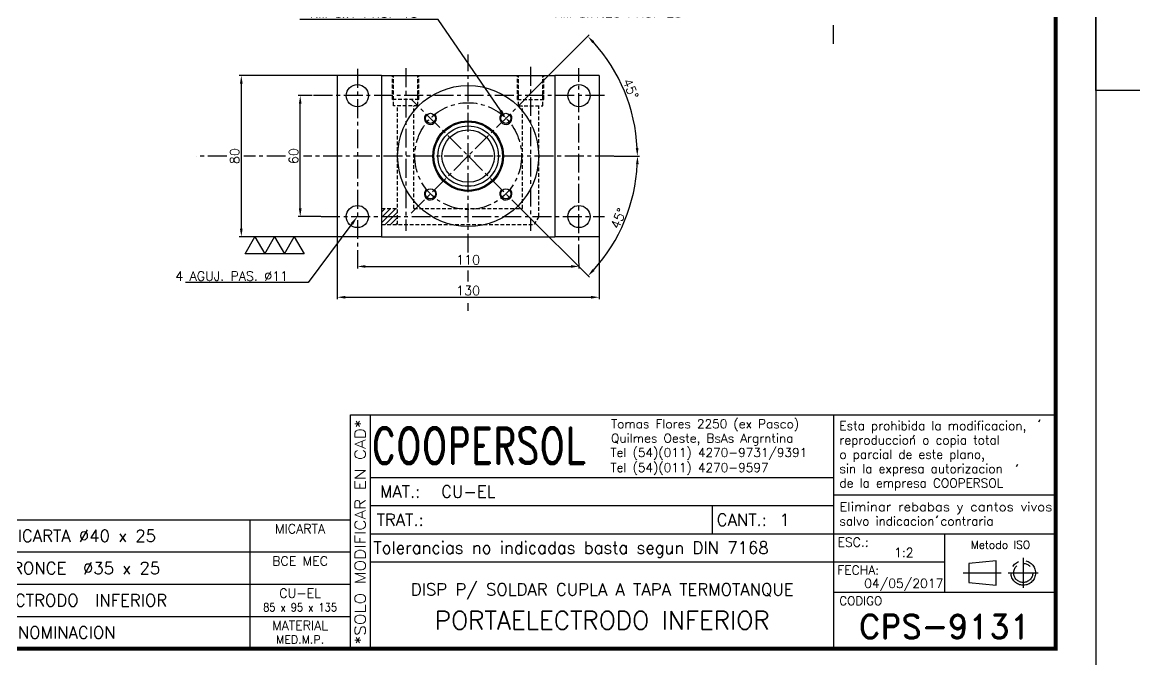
# Model space of a CAD drawing. Extents: x -13768 to 18086, y -10615 to 1188.
# Drawn here: x 1147 to 1699, y 608 to 925 of the extents above; entities that cross this region are included whole.
import ezdxf
from ezdxf import colors
from ezdxf.entities.mleader import LeaderData, LeaderLine
from ezdxf.enums import TextEntityAlignment as Align
from ezdxf.math import Vec2, Vec3

# ---------------------------------------------------------------- set-up
doc = ezdxf.new("R2010")
doc.units = 0
doc.header["$LTSCALE"] = 7.5
doc.header["$MEASUREMENT"] = 0
doc.linetypes.add('CENTER', pattern=[2, 1.25, -0.25, 0.25, -0.25])
doc.linetypes.add('HIDDEN', pattern=[0.375, 0.25, -0.125])
doc.layers.get('0').update_dxf_attribs({"linetype": 'CONTINUOUS'})
doc.layers.get('DEFPOINTS').update_dxf_attribs({"linetype": 'CONTINUOUS'})
for name, color, linetype in [('1', 1, 'CENTER'), ('CL', 1, 'CENTER'), ('CO', 3, 'CONTINUOUS'), ('FI', 1, 'CONTINUOUS'), ('OC', 1, 'HIDDEN'), ('RY', 5, 'CONTINUOUS')]:
    doc.layers.add(name, color=color, linetype=linetype)
doc.styles.add('ROMAND', font='ROMAND')
doc.styles.add('ROMANS', font='ROMANS.SHX')
doc.dimstyles.new('2', dxfattribs={"dimscale": 2, "dimtxt": 2.3, "dimasz": 2, "dimexe": 0.5, "dimexo": 0.0625, "dimgap": 0.5, "dimtad": 1, "dimdec": 4, "dimdsep": 46, "dimtxsty": 'ROMANS', "dimcen": -2, "dimclrt": 7, "dimadec": 0, "dimazin": 0, "dimtfac": 0.869565, "dimtdec": 4, "dimtmove": 0, "dimatfit": 3, "dimfxl": 1, "dimtolj": 1, "dimarcsym": 0})

# ---------------------------------------------------------------- blocks, each defined once
blk = doc.blocks.new('A3G')
for p, q in [((235, 292), (235, 297)), ((0, 148.5), (9.75, 148.5)), ((235, 5), (235, 0))]:
    blk.add_line(p, q)
blk.add_lwpolyline([(0, 297), (420, 297), (420, 0), (0, 0)], close=True)
at = {"const_width": 1}
blk.add_lwpolyline([(25, 287), (410, 287), (410, 10), (25, 10)], close=True, dxfattribs=at)
blk = doc.blocks.new('COOPERSOLROT-02')
for p, q in [((0, 58), (175, 58)), ((0, 0), (0, 58)), ((5, 0), (5, 58)), ((120, 0), (120, 58)), ((175, 0), (175, 58)), ((5, 42.5), (120, 42.5)), ((120, 38.19), (175, 38.19)), ((5, 35.5), (120, 35.5)), ((89.89, 28.5), (89.89, 35.5)), ((5, 28.5), (175, 28.5)), ((147.5, 14), (147.5, 28.5)), ((147.5, 21.5), (5, 21.5)), ((120, 14), (175, 14)), ((0, 0), (175, 0))]:
    blk.add_line(p, q)
at = {"color": 1, "linetype": 'CENTER'}
blk.add_line((166.98, 22.51), (166.98, 15.06), dxfattribs=at)
for points in [[(152.09, 18.79), (161.93, 18.79)], [(163.26, 18.79), (170.71, 18.79)]]:
    blk.add_lwpolyline(points, dxfattribs=at)
at = {"layer": '1'}
for points in [[(170.85, 56.26), (171.21, 56.85)], [(139.66, 52.43), (140.02, 53.02)], [(165.28, 45.22), (165.64, 45.81)], [(145.46, 32.42), (145.82, 33.01)]]:
    blk.add_lwpolyline(points, dxfattribs=at)
blk.add_lwpolyline([(160.25, 18.79), (160.25, 21.83), (153.47, 21.16), (153.47, 16.41), (160.25, 15.74)], close=True, dxfattribs=at)
for radius in [3.05, 2.37]:
    blk.add_circle((166.98, 18.79), radius, dxfattribs=at)
at = {"style": 'ROMANS', "width": 0.996387}
blk.add_text('*SOLO MODIFICAR EN CAD*', height=2.7, rotation=90, dxfattribs=at).set_placement((3.77, 1.09), (3.77, 56.81), align=Align.FIT)
at = {"style": 'ROMAND', "width": 0.75}
blk.add_text('COOPERSOL', height=9, dxfattribs=at).set_placement((5.26, 45.85))
at = {"style": 'ROMANS'}
for s, p in [('MAT.:', (7.32, 37.47)), ('TRAT.:', (6.5, 30.47)), ('CANT.:', (90.89, 30.47)), ('Tolerancias no indicadas basta segun DIN 7168', (5.7, 23.56))]:
    blk.add_text(s, height=3, dxfattribs=at).set_placement(p)
for tag, height, style, p in [('CONJUNTO', 2.3, 'ROMANS', (62.5, 17.5)), ('SUBCONJUNTO', 3, 'ROMANS', (62.5, 11.5)), ('COD-PLA', 6, 'ROMAND', (147.5, 5.5)), ('DENOMINACION', 4.5, 'ROMANS', (62.5, 4.75))]:
    blk.add_attdef(tag, text='', height=height, dxfattribs=dict(style=style)).set_placement(p, align=Align.MIDDLE)
at = {"layer": '1', "style": 'ROMANS'}
for s, height, p in [('Tomas Flores 2250 (ex Pasco)', 2.2, (64.69, 54.68)), ('Esta prohibida la modificacion,', 2.2, (121.36, 54.23)), ('Quilmes Oeste, BsAs Argrntina', 2.2, (64.69, 51.12)), ('reproduccion o copia total', 2.2, (121.36, 50.67)), ('Tel (54)(011) 4270-9731/9391', 2.2, (64.55, 47.56)), ('o parcial de este plano,', 2.2, (121.36, 47.11)), ('Tel (54)(011) 4270-9597', 2.2, (64.55, 43.83)), ('sin la expresa autorizacion ', 2.2, (121.36, 43.55)), ('de la empresa COOPERSOL', 2.2, (121.36, 39.99)), ('salvo indicacion contraria', 2.2, (121.36, 30.54)), ('ESC.:', 2.25, (120.89, 25.29)), ('FECHA:', 2.25, (120.81, 18.36)), ('CODIGO', 2.16, (121.33, 10.78))]:
    blk.add_text(s, height=height, dxfattribs=at).set_placement(p)
at = {"layer": '1', "style": 'ROMANS', "width": 0.96139}
blk.add_text('Eliminar rebabas y cantos vivos', height=2.2, dxfattribs=at).set_placement((121.34, 34.1), (174.21, 34.1), align=Align.FIT)
at = {"layer": '1', "style": 'ROMANS'}
blk.add_text('Metodo ISO', height=1.948, dxfattribs=at).set_placement((161.34, 25.77), align=Align.MIDDLE)
for tag, p in [('MAT', (22.51, 37.47)), ('TRAT', (22.51, 30.47)), ('CANT', (106.49, 30.47))]:
    blk.add_attdef(tag, p, '', height=3, dxfattribs=at)
for tag, p in [('ESC', (137.33, 22.73)), ('FECHA', (137.33, 15.06))]:
    blk.add_attdef(tag, text='', height=2.25, dxfattribs=at).set_placement(p, align=Align.CENTER)
blk = doc.blocks.new('*D245')
at = {"layer": 'CO', "color": 0, "lineweight": -2}
for p, q in [((1291.08, 888.43), (1284.07, 888.43)), ((1285.07, 832.43), (1285.07, 884.43)), ((1295.32, 828.43), (1284.07, 828.43))]:
    blk.add_line(p, q, dxfattribs=at)
at = {"layer": 'CO', "color": 0}
for points in [[(1284.4, 884.43), (1285.74, 884.43), (1285.07, 888.43)], [(1284.4, 832.43), (1285.74, 832.43), (1285.07, 828.43)]]:
    blk.add_solid(points, dxfattribs=at)
at = {"layer": 'DEFPOINTS', "color": 0}
for p in [(1285.07, 888.43), (1291.21, 888.43), (1295.44, 828.43)]:
    blk.add_point(p, dxfattribs=at)
at = {"layer": 'CO', "color": 7, "insert": (1281.77, 858.43), "char_height": 4.6, "attachment_point": 5, "rotation": 90, "style": 'ROMANS'}
blk.add_mtext('\\A1;60', dxfattribs=at)
blk = doc.blocks.new('*D246')
at = {"layer": 'CO', "color": 0, "lineweight": -2}
for p, q in [((1303.31, 898.43), (1254.83, 898.43)), ((1255.83, 894.43), (1255.83, 822.43)), ((1303.31, 818.43), (1254.83, 818.43))]:
    blk.add_line(p, q, dxfattribs=at)
at = {"layer": 'CO', "color": 0}
for points in [[(1255.16, 894.43), (1256.49, 894.43), (1255.83, 898.43)], [(1255.16, 822.43), (1256.49, 822.43), (1255.83, 818.43)]]:
    blk.add_solid(points, dxfattribs=at)
at = {"layer": 'DEFPOINTS', "color": 0}
for p in [(1303.43, 898.43), (1255.83, 818.43), (1303.43, 818.43)]:
    blk.add_point(p, dxfattribs=at)
at = {"layer": 'CO', "color": 7, "insert": (1252.53, 858.43), "char_height": 4.6, "attachment_point": 5, "rotation": 90, "style": 'ROMANS'}
blk.add_mtext('\\A1;80', dxfattribs=at)
blk = doc.blocks.new('*D247')
at = {"layer": 'CO', "color": 0, "lineweight": -2}
for p, q in [((1313.43, 810.12), (1313.43, 802.66)), ((1317.43, 803.66), (1419.43, 803.66)), ((1423.43, 805.09), (1423.43, 802.66))]:
    blk.add_line(p, q, dxfattribs=at)
at = {"layer": 'CO', "color": 0}
for points in [[(1317.43, 804.33), (1317.43, 803), (1313.43, 803.66)], [(1419.43, 804.33), (1419.43, 803), (1423.43, 803.66)]]:
    blk.add_solid(points, dxfattribs=at)
at = {"layer": 'DEFPOINTS', "color": 0}
for p in [(1313.43, 810.24), (1423.43, 805.22), (1423.43, 803.66)]:
    blk.add_point(p, dxfattribs=at)
at = {"layer": 'CO', "color": 7, "insert": (1368.43, 806.96), "char_height": 4.6, "attachment_point": 5, "style": 'ROMANS'}
blk.add_mtext('\\A1;110', dxfattribs=at)
blk = doc.blocks.new('*D248')
at = {"layer": 'CO', "color": 0, "lineweight": -2}
for p, q in [((1303.43, 818.3), (1303.43, 787.38)), ((1433.43, 818.3), (1433.43, 787.38)), ((1307.43, 788.38), (1429.43, 788.38))]:
    blk.add_line(p, q, dxfattribs=at)
at = {"layer": 'CO', "color": 0}
for points in [[(1307.43, 789.05), (1307.43, 787.72), (1303.43, 788.38)], [(1429.43, 789.05), (1429.43, 787.72), (1433.43, 788.38)]]:
    blk.add_solid(points, dxfattribs=at)
at = {"layer": 'DEFPOINTS', "color": 0}
for p in [(1303.43, 818.43), (1433.43, 818.43), (1433.43, 788.38)]:
    blk.add_point(p, dxfattribs=at)
at = {"layer": 'CO', "color": 7, "insert": (1368.43, 791.68), "char_height": 4.6, "attachment_point": 5, "style": 'ROMANS'}
blk.add_mtext('\\A1;130', dxfattribs=at)
blk = doc.blocks.new('*D249')
at = {"layer": 'CO', "color": 0, "lineweight": -2}
for p, q in [((1396.81, 886.8), (1428.52, 918.52)), ((1440.94, 858.43), (1453.41, 858.43))]:
    blk.add_line(p, q, dxfattribs=at)
blk.add_arc((1368.43, 858.43), 83.98, 2.7293, 42.2707, dxfattribs=at)
at = {"layer": 'CO', "color": 0}
for points in [[(1430.09, 914.46), (1431.06, 915.38), (1427.81, 917.81)], [(1452.98, 862.44), (1451.65, 862.41), (1452.41, 858.43)]]:
    blk.add_solid(points, dxfattribs=at)
at = {"layer": 'DEFPOINTS', "color": 0}
for p in [(1396.72, 886.71), (1449.55, 880.16), (1286.62, 858.43), (1440.82, 858.43), (1340.15, 830.14)]:
    blk.add_point(p, dxfattribs=at)
at = {"layer": 'CO', "color": 7, "insert": (1449.07, 891.83), "char_height": 4.6, "attachment_point": 5, "rotation": 292.5, "style": 'ROMANS'}
blk.add_mtext('\\A1;45°', dxfattribs=at)
blk = doc.blocks.new('*D250')
at = {"layer": 'CO', "color": 0, "lineweight": -2}
for p, q in [((1440.94, 858.43), (1453.5, 858.43)), ((1396.81, 830.06), (1428.58, 798.28))]:
    blk.add_line(p, q, dxfattribs=at)
blk.add_arc((1368.43, 858.43), 84.07, 317.7264, 357.2736, dxfattribs=at)
at = {"layer": 'CO', "color": 0}
for points in [[(1451.74, 854.45), (1453.07, 854.41), (1452.5, 858.43)], [(1431.12, 801.42), (1430.16, 802.34), (1427.88, 798.98)]]:
    blk.add_solid(points, dxfattribs=at)
at = {"layer": 'DEFPOINTS', "color": 0}
for p in [(1340.15, 886.71), (1286.62, 858.43), (1440.82, 858.43), (1396.72, 830.14), (1441.24, 816.4)]:
    blk.add_point(p, dxfattribs=at)
at = {"layer": 'CO', "color": 7, "insert": (1443.05, 827.52), "char_height": 4.6, "attachment_point": 5, "rotation": 67.5, "style": 'ROMANS'}
blk.add_mtext('\\A1;45°', dxfattribs=at)
blk = doc.blocks.new('LISPIE')
blk.add_line((0, 0), (0, 8))
at = {"layer": 'FI', "color": 7}
for p, q in [((0, 8), (175, 8)), ((10, 8), (10, 0)), ((41, 8), (41, 0)), ((54, 8), (54, 0)), ((150, 8), (150, 0))]:
    blk.add_line(p, q, dxfattribs=at)
at = {"style": 'ROMANS'}
for tag, height, p in [('MATERIAL', 2.3, (162.5, 5.75)), ('POS', 3, (5, 4)), ('CODIGO', 3, (25.5, 4)), ('CANT', 3, (47.5, 4)), ('DENOMINACION', 3, (102, 4)), ('MED.M.P.', 2, (162.5, 2.25))]:
    blk.add_attdef(tag, text='', height=height, dxfattribs=at).set_placement(p, align=Align.MIDDLE)

msp = doc.modelspace()

# ---------------------------------------------------------------- hatches: boundary and pattern name
at = {"layer": 'RY'}
h = msp.add_hatch(dxfattribs=at)
h.set_pattern_fill('ANSI31', color=256, scale=15, style=0)
h.set_pattern_definition([(45, (12492.4064, -11018.7558), (-1.32582521, 1.32582521), [])])
edge = h.paths.add_edge_path()
edge.add_spline(control_points=[(1325.43275, 832.42907), (1325.43275, 831.07837), (1325.43275, 829.74631), (1325.43275, 828.42907)], knot_values=[0.811008638, 0.811008638, 0.811008638, 0.811008638, 0.863566409, 0.863566409, 0.863566409, 0.863566409], degree=3, periodic=0)
edge.add_line((1325.43275, 828.42907), (1333.43275, 828.42907))
edge.add_line((1333.43275, 828.42907), (1333.43275, 832.42907))
edge.add_line((1333.43275, 832.42907), (1325.43275, 832.42907))
edge = h.paths.add_edge_path()
edge.add_spline(control_points=[(1325.43275, 828.42907), (1325.43275, 828.14252), (1325.43275, 827.85666), (1325.43275, 826.51518), (1325.43275, 825.46809), (1325.43275, 824.42907)], knot_values=[0.863566409, 0.863566409, 0.863566409, 0.863566409, 0.875, 0.875, 0.917347158, 0.917347158, 0.917347158, 0.917347158], degree=3, periodic=0)
edge.add_line((1325.43275, 824.42907), (1333.43275, 824.42907))
edge.add_line((1333.43275, 824.42907), (1333.43275, 828.42907))
edge.add_line((1333.43275, 828.42907), (1325.43275, 828.42907))

# ---------------------------------------------------------------- linework, layer by layer
for p, q in [((1303.43275, 898.42907), (1303.43275, 818.42907)), ((1325.43275, 898.42907), (1303.43275, 898.42907)), ((1433.43275, 898.42907), (1411.43275, 898.42907)), ((1433.43275, 898.42907), (1433.43275, 818.42907)), ((1325.43275, 818.42907), (1303.43275, 818.42907)), ((1433.43275, 818.42907), (1411.43275, 818.42907))]:
    msp.add_line(p, q)
for centre, radius in [((1313.43275, 888.42907), 5.5), ((1368.43275, 858.42907), 35), ((1423.43275, 888.42907), 5.5), ((1349.69442, 877.1674), 2.5), ((1387.17108, 877.1674), 2.5), ((1368.43275, 858.42907), 17.5), ((1368.43275, 858.42907), 17), ((1368.43275, 858.42907), 15), ((1368.43275, 858.42907), 13), ((1349.69442, 839.69074), 2.5), ((1387.17108, 839.69074), 2.5), ((1313.43275, 828.42907), 5.5), ((1423.43275, 828.42907), 5.5)]:
    msp.add_circle(centre, radius)
for points, knots in [([(1325.43275, 898.42907), (1325.43275, 896.92488), (1325.43275, 895.4045), (1325.43275, 892.32447), (1325.43275, 890.77045), (1325.43275, 886.05603), (1325.43275, 882.84471), (1325.43275, 877.86378), (1325.43275, 876.17582), (1325.43275, 873.59113), (1325.43275, 872.72074), (1325.43275, 870.96005), (1325.43275, 870.07617), (1325.43275, 865.64297), (1325.43275, 862.0466), (1325.43275, 857.47638), (1325.43275, 856.55563), (1325.43275, 854.72162), (1325.43275, 853.81092), (1325.43275, 851.09671), (1325.43275, 849.31106), (1325.43275, 845.78106), (1325.43275, 844.03668), (1325.43275, 841.44621), (1325.43275, 840.58557), (1325.43275, 838.88618), (1325.43275, 838.04596), (1325.43275, 833.88646), (1325.43275, 830.6894), (1325.43275, 824.45354), (1325.43275, 821.41571), (1325.43275, 818.42907)], [0, 0, 0, 0, 0.0625, 0.0625, 0.125, 0.125, 0.25, 0.25, 0.3125, 0.3125, 0.34375, 0.34375, 0.375, 0.375, 0.5, 0.5, 0.53125, 0.53125, 0.5625, 0.5625, 0.625, 0.625, 0.6875, 0.6875, 0.71875, 0.71875, 0.75, 0.75, 0.875, 0.875, 1, 1, 1, 1]), ([(1325.43275, 898.42907), (1328.64122, 898.42907), (1331.90446, 898.42907), (1336.93618, 898.42907), (1338.63654, 898.42907), (1341.23302, 898.42907), (1342.1071, 898.42907), (1343.86623, 898.42907), (1344.7517, 898.42907), (1347.4283, 898.42907), (1349.23949, 898.42907), (1352.9318, 898.42907), (1354.8129, 898.42907), (1357.70289, 898.42907), (1358.6791, 898.42907), (1360.63143, 898.42907), (1361.61037, 898.42907), (1364.55603, 898.42907), (1366.53163, 898.42907), (1369.514, 898.42907), (1370.51128, 898.42907), (1372.01197, 898.42907), (1372.51299, 898.42907), (1373.50854, 898.42907), (1374.00411, 898.42907), (1376.47137, 898.42907), (1378.41127, 898.42907), (1381.27902, 898.42907), (1382.22792, 898.42907), (1384.1131, 898.42907), (1385.05053, 898.42907), (1387.83839, 898.42907), (1389.64736, 898.42907), (1393.1924, 898.42907), (1394.92838, 898.42907), (1398.3456, 898.42907), (1400.02677, 898.42907), (1405.00748, 898.42907), (1408.24529, 898.42907), (1411.43275, 898.42907)], [0, 0, 0, 0, 0.125, 0.125, 0.1875, 0.1875, 0.21875, 0.21875, 0.25, 0.25, 0.3125, 0.3125, 0.375, 0.375, 0.40625, 0.40625, 0.4375, 0.4375, 0.5, 0.5, 0.53125, 0.53125, 0.546875, 0.546875, 0.5625, 0.5625, 0.625, 0.625, 0.65625, 0.65625, 0.6875, 0.6875, 0.75, 0.75, 0.8125, 0.8125, 0.875, 0.875, 1, 1, 1, 1]), ([(1411.43275, 898.42907), (1411.43275, 896.92488), (1411.43275, 895.4045), (1411.43275, 892.32447), (1411.43275, 890.77045), (1411.43275, 886.05603), (1411.43275, 882.84471), (1411.43275, 877.86378), (1411.43275, 876.17582), (1411.43275, 873.59113), (1411.43275, 872.72074), (1411.43275, 870.96005), (1411.43275, 870.07617), (1411.43275, 865.64297), (1411.43275, 862.0466), (1411.43275, 857.47638), (1411.43275, 856.55563), (1411.43275, 854.72162), (1411.43275, 853.81092), (1411.43275, 851.09671), (1411.43275, 849.31106), (1411.43275, 845.78106), (1411.43275, 844.03668), (1411.43275, 841.44621), (1411.43275, 840.58557), (1411.43275, 838.88618), (1411.43275, 838.04596), (1411.43275, 833.88646), (1411.43275, 830.6894), (1411.43275, 824.45354), (1411.43275, 821.41571), (1411.43275, 818.42907)], [0, 0, 0, 0, 0.0625, 0.0625, 0.125, 0.125, 0.25, 0.25, 0.3125, 0.3125, 0.34375, 0.34375, 0.375, 0.375, 0.5, 0.5, 0.53125, 0.53125, 0.5625, 0.5625, 0.625, 0.625, 0.6875, 0.6875, 0.71875, 0.71875, 0.75, 0.75, 0.875, 0.875, 1, 1, 1, 1]), ([(1325.43275, 818.42907), (1328.64122, 818.42907), (1331.90446, 818.42907), (1336.93618, 818.42907), (1338.63654, 818.42907), (1341.23302, 818.42907), (1342.1071, 818.42907), (1343.86623, 818.42907), (1344.7517, 818.42907), (1347.4283, 818.42907), (1349.23949, 818.42907), (1352.9318, 818.42907), (1354.8129, 818.42907), (1357.70289, 818.42907), (1358.6791, 818.42907), (1360.63143, 818.42907), (1361.61037, 818.42907), (1364.55603, 818.42907), (1366.53163, 818.42907), (1369.514, 818.42907), (1370.51128, 818.42907), (1372.01197, 818.42907), (1372.51299, 818.42907), (1373.50854, 818.42907), (1374.00411, 818.42907), (1376.47137, 818.42907), (1378.41127, 818.42907), (1381.27902, 818.42907), (1382.22792, 818.42907), (1384.1131, 818.42907), (1385.05053, 818.42907), (1387.83839, 818.42907), (1389.64736, 818.42907), (1393.1924, 818.42907), (1394.92838, 818.42907), (1398.3456, 818.42907), (1400.02677, 818.42907), (1405.00748, 818.42907), (1408.24529, 818.42907), (1411.43275, 818.42907)], [0, 0, 0, 0, 0.125, 0.125, 0.1875, 0.1875, 0.21875, 0.21875, 0.25, 0.25, 0.3125, 0.3125, 0.375, 0.375, 0.40625, 0.40625, 0.4375, 0.4375, 0.5, 0.5, 0.53125, 0.53125, 0.546875, 0.546875, 0.5625, 0.5625, 0.625, 0.625, 0.65625, 0.65625, 0.6875, 0.6875, 0.75, 0.75, 0.8125, 0.8125, 0.875, 0.875, 1, 1, 1, 1])]:
    msp.add_open_spline(points, degree=3, knots=knots)
at = {"layer": 'CL'}
for p, q in [((1549.69673, 914.07433), (1549.69673, 924.69979)), ((1368.43275, 810.50702), (1368.43275, 908.91845)), ((1313.43275, 901.66384), (1313.43275, 810.2416)), ((1337.43275, 902.0234), (1337.43275, 821.38413)), ((1399.43275, 902.74251), (1399.43275, 821.38413)), ((1423.43275, 805.21863), (1423.43275, 902.0234)), ((1436.08902, 888.42907), (1291.20847, 888.42907)), ((1340.14848, 830.1448), (1396.71702, 886.71334)), ((1396.71702, 830.1448), (1340.14848, 886.71334)), ((1248.58451, 858.42907), (1233.58393, 858.42907)), ((1277.82977, 858.42907), (1257.11931, 858.42907)), ((1440.81674, 858.42907), (1286.62321, 858.42907)), ((1295.44036, 828.42907), (1436.08902, 828.42907)), ((1368.43275, 796.1418), (1368.43275, 801.72827)), ((1368.43275, 781.6584), (1368.43275, 785.44769))]:
    msp.add_line(p, q, dxfattribs=at)
msp.add_circle((1368.43275, 858.42907), 26.5, dxfattribs=at)
at = {"layer": 'CO'}
for points in [[(1262.58046, 818.42907), (1267.46876, 809.96228), (1257.69215, 809.96228)], [(1272.35707, 818.42907), (1277.24537, 809.96228), (1267.46876, 809.96228)], [(1282.13367, 818.42907), (1287.02198, 809.96228), (1277.24537, 809.96228)]]:
    msp.add_lwpolyline(points, close=True, dxfattribs=at)
at = {"layer": 'FI'}
for centre in [(1349.69442, 877.1674), (1387.17108, 877.1674), (1349.69442, 839.69074), (1387.17108, 839.69074)]:
    msp.add_arc(centre, 3, 135, 48.2448917, dxfattribs=at)
at = {"layer": 'OC'}
for p, q in [((1330.93275, 886.42907), (1330.93275, 898.42907)), ((1331.43275, 883.42907), (1331.43275, 898.42907)), ((1343.43275, 883.42907), (1343.43275, 898.42907)), ((1343.93275, 886.42907), (1343.93275, 898.42907)), ((1392.93275, 886.42907), (1392.93275, 898.42907)), ((1393.43275, 883.42907), (1393.43275, 898.42907)), ((1405.43275, 883.42907), (1405.43275, 898.42907)), ((1405.93275, 886.42907), (1405.93275, 898.42907)), ((1343.93275, 886.42907), (1330.93275, 886.42907)), ((1392.93275, 886.42907), (1405.93275, 886.42907)), ((1343.43275, 883.42907), (1331.43275, 883.42907)), ((1333.43275, 824.42907), (1333.43275, 883.42907)), ((1341.43275, 832.42907), (1341.43275, 883.42907)), ((1393.43275, 883.42907), (1405.43275, 883.42907)), ((1395.43275, 832.42907), (1395.43275, 883.42907)), ((1403.43275, 828.42907), (1403.43275, 883.42907)), ((1325.43275, 832.42907), (1333.43275, 832.42907)), ((1341.43275, 832.42907), (1395.43275, 832.42907)), ((1403.43275, 828.42907), (1401.12335, 824.42907)), ((1325.43275, 824.42907), (1401.12335, 824.42907))]:
    msp.add_line(p, q, dxfattribs=at)

# ---------------------------------------------------------------- block references
at = {"xscale": 2, "yscale": 2, "zscale": 2}
msp.add_blockref('A3G', (840, 594), dxfattribs=at)
msp.add_blockref('A3G', (1680, 891))
ref = msp.add_blockref('COOPERSOLROT-02', (1310, 614), dxfattribs=dict(xscale=2, yscale=2, zscale=2))
ref.add_attrib('COD-PLA', 'CPS-9131', dxfattribs={"height": 12, "style": 'ROMAND'}).set_placement((1605, 625), align=Align.MIDDLE)
ref.add_attrib('FECHA', '04/05/2017', dxfattribs={"layer": '1', "height": 4.5, "style": 'ROMANS'}).set_placement((1584.66936, 644.122), align=Align.CENTER)
ref.add_attrib('MAT', 'CU-EL ', (1355.01059, 688.9363), dxfattribs={"layer": '1', "height": 6, "style": 'ROMANS'})
ref.add_attrib('ESC', '1:2', dxfattribs={"layer": '1', "height": 4.5, "style": 'ROMANS'}).set_placement((1584.66936, 659.45709), align=Align.CENTER)
ref.add_attrib('CANT', '1', (1522.98118, 674.9363), dxfattribs={"layer": '1', "height": 6, "style": 'ROMANS'})
ref.add_attrib('DENOMINACION', 'PORTAELECTRODO INFERIOR', dxfattribs={"height": 9, "style": 'ROMANS'}).set_placement((1435, 628.07563), align=Align.MIDDLE)
ref.add_attrib('SUBCONJUNTO', 'DISP P/ SOLDAR CUPLA A TAPA TERMOTANQUE', dxfattribs={"height": 6, "style": 'ROMANS'}).set_placement((1435, 642.95569), align=Align.MIDDLE)
ref = msp.add_blockref('LISPIE', (960, 662), dxfattribs=dict(xscale=2, yscale=2, zscale=2))
ref.add_attrib('POS', '3', dxfattribs={"height": 6, "style": 'ROMANS'}).set_placement((970, 670), align=Align.MIDDLE)
ref.add_attrib('DENOMINACION', 'BUJE MICARTA %%c40 x 25', dxfattribs={"height": 6, "style": 'ROMANS'}).set_placement((1164, 670), align=Align.MIDDLE)
ref.add_attrib('CANT', '2', dxfattribs={"height": 6, "style": 'ROMANS'}).set_placement((1055, 670), align=Align.MIDDLE)
ref.add_attrib('MATERIAL', 'MICARTA', dxfattribs={"height": 4.6, "style": 'ROMANS'}).set_placement((1285, 673.5), align=Align.MIDDLE)
ref = msp.add_blockref('LISPIE', (960, 646), dxfattribs=dict(xscale=2, yscale=2, zscale=2))
ref.add_attrib('POS', '2', dxfattribs={"height": 6, "style": 'ROMANS'}).set_placement((970, 654), align=Align.MIDDLE)
ref.add_attrib('DENOMINACION', 'BUJE BRONCE  %%c35 x 25', dxfattribs={"height": 6, "style": 'ROMANS'}).set_placement((1164, 654), align=Align.MIDDLE)
ref.add_attrib('CANT', '2', dxfattribs={"height": 6, "style": 'ROMANS'}).set_placement((1055, 654), align=Align.MIDDLE)
ref.add_attrib('MATERIAL', 'BCE MEC', dxfattribs={"height": 4.6, "style": 'ROMANS'}).set_placement((1285, 657.5), align=Align.MIDDLE)
ref = msp.add_blockref('LISPIE', (960, 630), dxfattribs=dict(xscale=2, yscale=2, zscale=2))
ref.add_attrib('POS', '1', dxfattribs={"height": 6, "style": 'ROMANS'}).set_placement((970, 638), align=Align.MIDDLE)
ref.add_attrib('DENOMINACION', 'PORTALECTRODO  INFERIOR', dxfattribs={"height": 6, "style": 'ROMANS'}).set_placement((1164, 638), align=Align.MIDDLE)
ref.add_attrib('CANT', '1', dxfattribs={"height": 6, "style": 'ROMANS'}).set_placement((1055, 638), align=Align.MIDDLE)
ref.add_attrib('MED.M.P.', '85 x 95 x 135', dxfattribs={"height": 4, "style": 'ROMANS', "width": 0.9}).set_placement((1285, 634.5), align=Align.MIDDLE)
ref.add_attrib('MATERIAL', 'CU-EL', dxfattribs={"height": 4.6, "style": 'ROMANS'}).set_placement((1285, 641.5), align=Align.MIDDLE)
msp.add_blockref('LISPIE', (960, 614), dxfattribs=at).add_auto_attribs({'POS': 'POS', 'DENOMINACION': 'DENOMINACION', 'CANT': 'CANT', 'CODIGO': 'CODIGO', 'MED.M.P.': 'MED.M.P.', 'MATERIAL': 'MATERIAL'})

# ---------------------------------------------------------------- dimensions: what is measured, and where the dimension line sits
at = {"layer": 'CO'}
for base, line1, line2, picture, middle in [((1449.54925, 880.16417), ((1440.81674, 858.42907), (1286.62321, 858.42907)), ((1340.14848, 830.1448), (1396.71702, 886.71334)), '*D249', (1449.06709, 891.82891)), ((1441.23785, 816.39503), ((1396.71702, 830.1448), (1340.14848, 886.71334)), ((1440.81674, 858.42907), (1286.62321, 858.42907)), '*D250', (1443.05273, 827.52046))]:
    dim = msp.add_angular_dim_2l(base=base, line1=line1, line2=line2, dimstyle='2', dxfattribs=at)
    dim.commit()
    dim.dimension.update_dxf_attribs({"geometry": picture, "text_midpoint": middle})
for base, p1, p2, picture, middle in [((1255.82617, 818.42907), (1303.43275, 898.42907), (1303.43275, 818.42907), '*D246', (1252.52617, 858.42907)), ((1285.07143, 888.42907), (1295.44036, 828.42907), (1291.20847, 888.42907), '*D245', (1281.77143, 858.42907))]:
    dim = msp.add_linear_dim(base=base, p1=p1, p2=p2, angle=90, dimstyle='2', dxfattribs=at)
    dim.commit()
    dim.dimension.update_dxf_attribs({"geometry": picture, "text_midpoint": middle})
for base, p1, p2, picture, middle in [((1433.43275, 788.38202), (1303.43275, 818.42907), (1433.43275, 818.42907), '*D248', (1368.43275, 791.68202)), ((1423.43275, 803.66303), (1313.43275, 810.2416), (1423.43275, 805.21863), '*D247', (1368.43275, 806.96303))]:
    dim = msp.add_linear_dim(base=base, p1=p1, p2=p2, dimstyle='2', dxfattribs=at)
    dim.commit()
    dim.dimension.update_dxf_attribs({"geometry": picture, "text_midpoint": middle})

# ---------------------------------------------------------------- leaders
ml = msp.add_multileader_mtext('Standard', dxfattribs=at)
ml.set_content('4 AGUJ. %%C6.75 PROF 30\\PRM 8x1.25 PROF 25', color=7, style='ROMANS')
ml.set_leader_properties(color=256, linetype='ByLayer', lineweight=-1)
ml.build(insert=Vec2(0, 0))
ml.multileader.update_dxf_attribs({"text_left_attachment_type": 6, "text_right_attachment_type": 5, "dogleg_length": 4, "arrow_head_size": 4.6, "scale": 2})
ctx = ml.context
ctx.base_point, ctx.scale, ctx.char_height, ctx.arrow_head_size, ctx.plane_origin = Vec3(1409.19252, 934.04787), 2, 4.6, 4.6, Vec3(1388.43275, 1008.75281)
ctx.left_attachment, ctx.right_attachment = 6, 5
notes = []
notes.append((ctx, [(0, (1, 1, 0), (1401.19252, 934.04787), (1, 0), 8, [(0, [(1388.43275, 1008.75281)], 0, [])])]))
ctx.mtext.insert, ctx.mtext.flow_direction = Vec3(1411.19252, 939.56787), 5
ml = msp.add_multileader_mtext('Standard', dxfattribs=at)
ml.set_content('4 AGUJ. %%C5 PROF 22\\PRM 6x1 PROF 18', color=7, style='ROMANS')
ml.set_leader_properties(color=256, linetype='ByLayer', lineweight=-1)
ml.build(insert=Vec2(0, 0))
ml.multileader.update_dxf_attribs({"text_left_attachment_type": 6, "text_right_attachment_type": 5, "dogleg_length": 4, "arrow_head_size": 4.6, "scale": 2})
ctx = ml.context
ctx.base_point, ctx.scale, ctx.char_height, ctx.arrow_head_size, ctx.plane_origin = Vec3(1265.72975, 933.90063), 2, 4.6, 4.6, Vec3(1387.17108, 877.1674)
ctx.left_attachment, ctx.right_attachment, ctx.text_align_type = 6, 5, 2
notes.append((ctx, [(0, (1, 1, 0), (1353.52023, 926.23396), (-1, 0), 8, [(0, [(1387.17108, 877.1674)], 0, [])])]))
ctx.mtext.insert, ctx.mtext.alignment, ctx.mtext.flow_direction = Vec3(1343.52023, 939.42063), 3, 5
ml = msp.add_multileader_mtext('Standard', dxfattribs=at)
ml.set_content('4 AGUJ. PAS. %%C11', color=7, style='ROMANS')
ml.set_leader_properties(color=256, linetype='ByLayer', lineweight=-1)
ml.build(insert=Vec2(0, 0))
ml.multileader.update_dxf_attribs({"text_left_attachment_type": 6, "text_right_attachment_type": 5, "dogleg_length": 4, "arrow_head_size": 4.6, "scale": 2})
ctx = ml.context
ctx.base_point, ctx.scale, ctx.char_height, ctx.arrow_head_size, ctx.plane_origin = Vec3(1214.40274, 795.6514), 2, 4.6, 4.6, Vec3(1313.43275, 828.42907)
ctx.left_attachment, ctx.right_attachment, ctx.text_align_type = 6, 5, 2
notes.append((ctx, [(0, (1, 1, 0), (1289.05036, 795.6514), (-1, 0), 8, [(0, [(1313.43275, 828.42907)], 0, [])])]))
ctx.mtext.insert, ctx.mtext.alignment, ctx.mtext.flow_direction = Vec3(1279.05036, 801.1714), 3, 5
for ctx, leaders in notes:
    for number, flags, end, landing, length, lines in leaders:
        leader = LeaderData()
        leader.index, (leader.has_last_leader_line, leader.has_dogleg_vector, leader.attachment_direction) = number, flags
        leader.last_leader_point, leader.dogleg_vector, leader.dogleg_length = Vec3(end), Vec3(landing), length
        for number, points, colour, breaks in lines:
            line = LeaderLine()
            line.index, line.vertices, line.color, line.breaks = number, Vec3.list(points), colors.encode_raw_color(colour), breaks
            leader.lines.append(line)
        ctx.leaders.append(leader)

doc.saveas('drawing.dxf')
